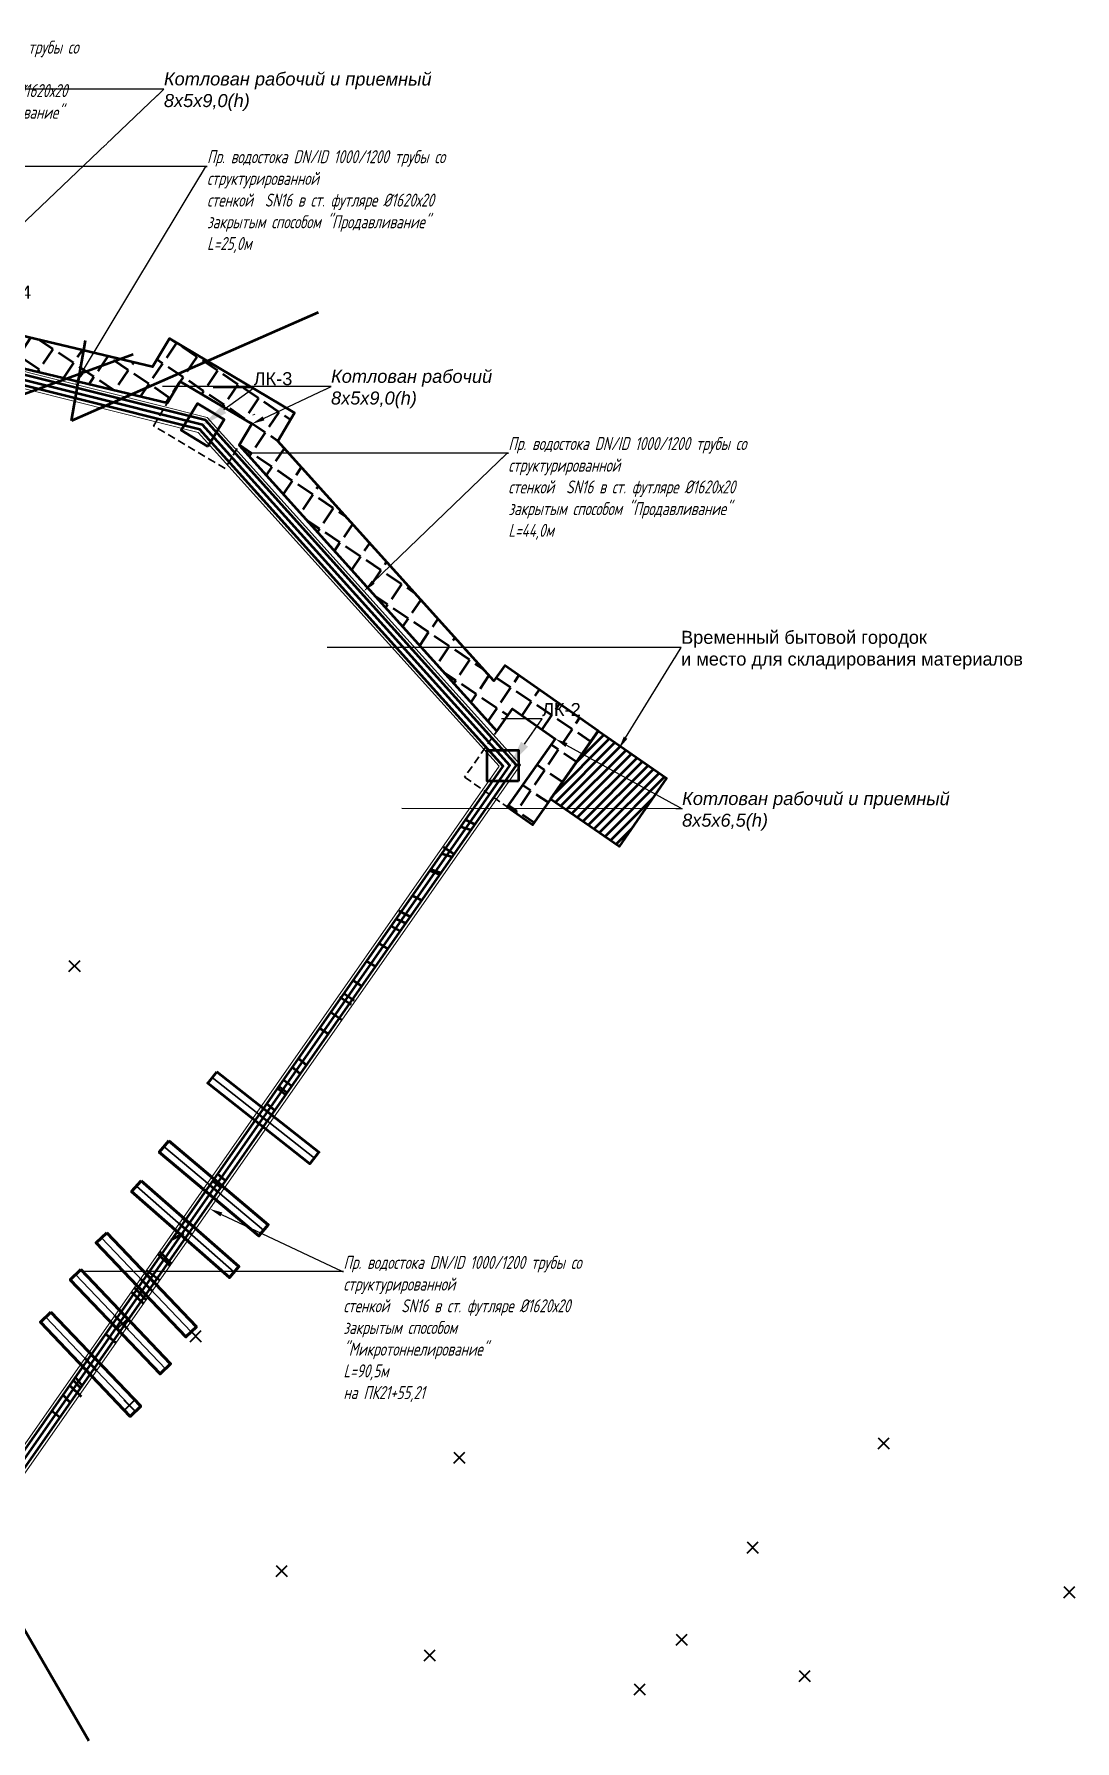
# Model space of a CAD drawing. Extents: x 8881 to 13607, y 7488 to 14019.
# Drawn here: x 11857.3 to 11957.2, y 8763 to 8926.9 of the extents above; entities that cross this region are included whole.
import ezdxf
from ezdxf import colors
from ezdxf.entities.mleader import LeaderData, LeaderLine
from ezdxf.math import Vec2, Vec3

# ---------------------------------------------------------------- set-up
doc = ezdxf.new("R2010")
doc.units = 0
doc.linetypes.add('DASHED2', pattern=[0.375, 0.25, -0.125])
doc.layers.add('__К2', color=7, linetype='Continuous')
doc.layers.add('_PSM_EXIST_COMMS', color=7, linetype='Continuous', plot=False)
doc.layers.add('_ПК424+65.34_Водопровод', color=5, linetype='Continuous', lineweight=30, true_color=0x0000ff)
doc.layers.add('Пакеты усиления', color=7, linetype='Continuous', lineweight=20, true_color=0x0414fb)
doc.layers.add('_ПОС1', color=6, linetype='Continuous', true_color=0xff00ff)
doc.layers.add('Кресты', color=1, linetype='Continuous', lineweight=40)
doc.styles.get("Standard").update_dxf_attribs({"font": 'arial.ttf'})
doc.styles.add('СПДС', font='spds.shx', dxfattribs={"width": 0.9, "oblique": 15, "height": 2.5})
doc.linetypes.add('пути', pattern='A,3.81,[130,ltypeshp.shx,S=6.35,R=0,X=0,Y=0],3.81', length=7.62)

# ---------------------------------------------------------------- blocks, each defined once
blk = doc.blocks.new('*U187')
at = {"layer": 'Пакеты усиления', "linetype": 'пути', "lineweight": 30, "ltscale": 0.15, "transparency": 33554687}
blk.add_line((-5.75, 11.71), (5.27, -10.74), dxfattribs=at)
at = {"layer": 'Пакеты усиления', "color": 200, "lineweight": 60, "true_color": 0xad03fc, "transparency": 33554687}
blk.add_lwpolyline([(4.01, -11.35), (-7, 11.09), (-4.49, 12.32), (6.53, -10.12)], close=True, dxfattribs=at)

msp = doc.modelspace()

# ---------------------------------------------------------------- linework, layer by layer
at = {"color": 7, "lineweight": 9}
for points in [[(11850.47, 8783.09), (11901.93, 8856.58), (11873.02, 8888.64), (11848.96, 8894.68), (11805.67, 8901.45), (11804.95, 8909.37)], [(11851.79, 8782.17), (11903.97, 8856.7), (11873.88, 8890.08), (11849.28, 8896.24), (11807.15, 8902.84), (11806.54, 8909.52)]]:
    msp.add_lwpolyline(points, dxfattribs=at)
at = {"color": 30, "lineweight": 50, "true_color": 0xff7f00}
for points in [[(11850.72, 8782.92), (11902.32, 8856.6), (11873.18, 8888.91), (11849.02, 8894.97), (11805.94, 8901.71), (11805.25, 8909.4)], [(11851.54, 8782.35), (11903.59, 8856.68), (11873.72, 8889.81), (11849.22, 8895.95), (11806.87, 8902.58), (11806.24, 8909.49)]]:
    msp.add_lwpolyline(points, dxfattribs=at)
for points in [[(11873.96, 8887.3), (11871.39, 8888.85), (11872.95, 8891.42), (11875.51, 8889.87)], [(11903.78, 8855.14), (11900.78, 8855.14), (11900.78, 8858.14), (11903.78, 8858.14)]]:
    msp.add_lwpolyline(points, close=True, dxfattribs=at)
at = {"layer": '__К2', "color": 5, "lineweight": 50}
msp.add_lwpolyline([(11851.13, 8782.63), (11902.95, 8856.64), (11873.45, 8889.36), (11849.12, 8895.46), (11806.41, 8902.15), (11805.74, 8909.44)], dxfattribs=at)
at = {"layer": '_PSM_EXIST_COMMS', "color": 6, "lineweight": 50}
for points in [[(11884.55, 8900.16), (11860.86, 8889.76)], [(11860.86, 8889.76), (11862.2, 8897.48)], [(11854.33, 8891.62), (11866.78, 8896.17)], [(11899.22, 8850.44), (11898.23, 8850.76)], [(11899.6, 8850.98), (11898.69, 8851.43)], [(11896.43, 8848.2), (11897.42, 8847.87)], [(11897.62, 8848.14), (11896.58, 8848.82)], [(11895.28, 8846.56), (11896.24, 8846.18)], [(11895.37, 8846.68), (11896.34, 8846.33)], [(11894.49, 8843.68), (11893.59, 8844.14)], [(11893.4, 8842.12), (11892.32, 8842.65)], [(11891.54, 8841.21), (11892.43, 8840.74)], [(11892.04, 8841.93), (11892.97, 8841.51)], [(11890.39, 8839.57), (11891.24, 8839.04)], [(11890.05, 8837.34), (11889.2, 8837.86)], [(11887.89, 8836), (11888.73, 8835.45)], [(11886.63, 8834.42), (11887.71, 8833.69)], [(11886.93, 8834.83), (11888, 8834.09)], [(11885.76, 8832.96), (11886.83, 8832.22)], [(11885.52, 8830.87), (11884.68, 8831.42)], [(11882.83, 8827.04), (11882.05, 8827.67)], [(11883.42, 8827.87), (11882.64, 8828.5)], [(11882, 8825.84), (11881.2, 8826.44)], [(11881.41, 8825.01), (11880.63, 8825.63)], [(11881.57, 8825.22), (11880.77, 8825.83)], [(11878.88, 8823.14), (11879.66, 8822.51)], [(11880.38, 8823.53), (11879.6, 8824.16)], [(11862.53, 8762.97), (11829.31, 8820.26)], [(11874.15, 8816.34), (11874.9, 8815.71)], [(11875.18, 8816.1), (11874.39, 8816.72)], [(11875.62, 8816.79), (11874.88, 8817.43)], [(11872.77, 8812.14), (11871.51, 8813.14)], [(11870.46, 8811.11), (11871.64, 8811.72)], [(11872.38, 8811.59), (11871.18, 8812.67)], [(11869.14, 8809.74), (11870.31, 8808.63)], [(11869.29, 8809.96), (11870.44, 8808.81)], [(11868.05, 8808.19), (11869.32, 8807.22)], [(11866.88, 8806.52), (11868.01, 8805.34)], [(11867.47, 8807.36), (11868.6, 8806.19)], [(11866.58, 8806.1), (11867.76, 8804.99)], [(11864.99, 8803.82), (11866.13, 8802.65)], [(11864.12, 8802.06), (11865.12, 8801.21)], [(11862.13, 8799.73), (11863.25, 8798.55)], [(11860.68, 8797.09), (11861.77, 8796.06)], [(11861.02, 8797.62), (11861.72, 8796.88)], [(11861.2, 8797.89), (11861.86, 8797.09)], [(11860.72, 8795.46), (11860.02, 8796.21)], [(11859.72, 8794.03), (11858.94, 8794.66)]]:
    msp.add_lwpolyline(points, dxfattribs=at)
at = {"layer": 'Кресты'}
for points in [[(11860.61, 8836.87), (11861.67, 8837.93)], [(11860.61, 8837.93), (11861.67, 8836.87)], [(11865.22, 8802.5), (11866.28, 8803.56)], [(11865.22, 8803.56), (11866.28, 8802.5)], [(11872.24, 8801.3), (11873.31, 8802.37)], [(11872.24, 8802.37), (11873.31, 8801.3)], [(11905.01, 8801.27), (11906.07, 8802.33)], [(11905.01, 8802.33), (11906.07, 8801.27)], [(11903.44, 8799.19), (11904.5, 8800.25)], [(11903.44, 8800.25), (11904.5, 8799.19)], [(11898.01, 8795.57), (11899.07, 8796.63)], [(11898.01, 8796.63), (11899.07, 8795.57)], [(11865.89, 8794.67), (11866.95, 8795.73)], [(11865.89, 8795.73), (11866.95, 8794.67)], [(11938.34, 8791.01), (11939.4, 8792.07)], [(11938.34, 8792.07), (11939.4, 8791.01)], [(11897.56, 8789.63), (11898.62, 8790.69)], [(11897.56, 8790.69), (11898.62, 8789.63)], [(11925.74, 8781.01), (11926.8, 8782.07)], [(11925.74, 8782.07), (11926.8, 8781.01)], [(11880.5, 8778.76), (11881.56, 8779.82)], [(11880.5, 8779.82), (11881.56, 8778.76)], [(11956.16, 8776.72), (11957.22, 8777.78)], [(11956.16, 8777.78), (11957.22, 8776.72)], [(11918.94, 8772.15), (11920, 8773.21)], [(11918.94, 8773.21), (11920, 8772.15)], [(11894.71, 8770.64), (11895.77, 8771.7)], [(11894.71, 8771.7), (11895.77, 8770.64)], [(11930.75, 8768.67), (11931.81, 8769.73)], [(11930.75, 8769.73), (11931.81, 8768.67)], [(11914.9, 8767.38), (11915.96, 8768.44)], [(11914.9, 8768.44), (11915.96, 8767.38)]]:
    msp.add_lwpolyline(points, dxfattribs=at)

# ---------------------------------------------------------------- block references
at = {"layer": '_ПК424+65.34_Водопровод', "transparency": 33554687}
for p, xscale, yscale, zscale, rotation in [((11879.06, 8822.99), 0.4999999999999998, 0.4999999999999998, 0.4999999999999998, 205.5606608141357), ((11874.31, 8816.21), 0.4999999999999999, 0.4999999999999999, 0.4999999999999999, 203.7408461557549), ((11871.58, 8812.3), 0.4999999999999998, 0.4999999999999998, 0.4999999999999998, 202.546225740896), ((11867.85, 8806.97), 0.4999999999999999, 0.4999999999999999, 0.4999999999999999, 197.4848617101061), ((11865.37, 8803.42), 0.4999999999999999, 0.4999999999999999, 0.4999999999999999, 197.4848617101061), ((11862.5, 8799.34), 0.4999999999999999, 0.4999999999999999, 0.4999999999999999, 197.4848617101061)]:
    msp.add_blockref('*U187', p, dxfattribs=dict(at, xscale=xscale, yscale=yscale, zscale=zscale, rotation=rotation))

# ---------------------------------------------------------------- leaders
at = {"layer": '_ПОС1', "color": 30, "lineweight": 18, "true_color": 0xff7f00, "transparency": 33554687}
ml = msp.add_multileader_mtext('Standard', dxfattribs=at)
ml.set_content('{\\C30;\\c32767;ЛК-4}', color=5)
ml.set_leader_properties()
ml.build(insert=Vec2(0, 0))
ml.multileader.update_dxf_attribs({"text_left_attachment_type": 6, "text_right_attachment_type": 6, "dogleg_length": 0, "arrow_head_size": 2.5})
ctx = ml.context
ctx.base_point, ctx.char_height, ctx.arrow_head_size, ctx.landing_gap_size, ctx.plane_origin = Vec3(11853.26, 8901.23), 1.25, 2.5, 0, Vec3(11929.86, 9331.15)
ctx.left_attachment, ctx.right_attachment = 6, 6
notes = []
notes.append((ctx, [(1, (1, 1, 0), (11853.26, 8901.23), (1, 0), 0, [(0, [(11849.12, 8895.46)], 0, [])])]))
ctx.mtext.insert, ctx.mtext.rotation, ctx.mtext.width, ctx.mtext.defined_height, ctx.mtext.flow_direction = Vec3(11853.26, 8902.73), 6.283185, 37.6219, 15.81, 5
ml = msp.add_multileader_mtext('Standard', dxfattribs=at)
ml.set_content('{\\C30;\\c32767;ЛК-3}', color=5)
ml.set_leader_properties()
ml.build(insert=Vec2(0, 0))
ml.multileader.update_dxf_attribs({"text_left_attachment_type": 6, "text_right_attachment_type": 6, "dogleg_length": 0, "arrow_head_size": 2.5})
ctx = ml.context
ctx.base_point, ctx.char_height, ctx.arrow_head_size, ctx.landing_gap_size, ctx.plane_origin = Vec3(11878.35, 8892.93), 1.25, 2.5, 0, Vec3(11952.26, 9321.46)
ctx.left_attachment, ctx.right_attachment = 6, 6
notes.append((ctx, [(1, (1, 1, 0), (11878.35, 8892.93), (1, 0), 0, [(0, [(11873.45, 8889.36)], 0, [])])]))
ctx.mtext.insert, ctx.mtext.rotation, ctx.mtext.width, ctx.mtext.defined_height, ctx.mtext.flow_direction = Vec3(11878.35, 8894.43), 6.283185, 37.6219, 15.81, 5
ml = msp.add_multileader_mtext('Standard', dxfattribs=at)
ml.set_content('{\\C30;\\c32767;ЛК-2}', color=5)
ml.set_leader_properties()
ml.build(insert=Vec2(0, 0))
ml.multileader.update_dxf_attribs({"text_left_attachment_type": 6, "text_right_attachment_type": 6, "dogleg_length": 0, "arrow_head_size": 2.5})
ctx = ml.context
ctx.base_point, ctx.char_height, ctx.arrow_head_size, ctx.landing_gap_size, ctx.plane_origin = Vec3(11906.05, 8861.15), 1.25, 2.5, 0, Vec3(11982.65, 9291.07)
ctx.left_attachment, ctx.right_attachment = 6, 6
notes.append((ctx, [(1, (1, 1, 0), (11906.05, 8861.15), (1, 0), 0, [(0, [(11902.95, 8856.64)], 0, [])])]))
ctx.mtext.insert, ctx.mtext.rotation, ctx.mtext.width, ctx.mtext.defined_height, ctx.mtext.flow_direction = Vec3(11906.05, 8862.65), 6.283185, 37.6219, 15.81, 5
ml = msp.add_multileader_mtext('Standard', dxfattribs=at)
ml.set_content('{\\C30;\\c32767;ЛК-1}', color=5)
ml.set_leader_properties()
ml.build(insert=Vec2(0, 0))
ml.multileader.update_dxf_attribs({"text_left_attachment_type": 6, "text_right_attachment_type": 6, "dogleg_length": 0, "arrow_head_size": 2.5})
ctx = ml.context
ctx.base_point, ctx.char_height, ctx.arrow_head_size, ctx.landing_gap_size, ctx.plane_origin = Vec3(11833.42, 8774.98), 1.25, 2.5, 0, Vec3(11906.64, 9204.9)
ctx.left_attachment, ctx.right_attachment = 6, 6
notes.append((ctx, [(0, (1, 1, 0), (11836.8, 8774.98), (-1, 0), 0, [(0, [(11851.13, 8782.63)], 0, [])])]))
ctx.mtext.insert, ctx.mtext.rotation, ctx.mtext.width, ctx.mtext.defined_height, ctx.mtext.flow_direction = Vec3(11833.42, 8776.48), 6.283185, 37.6219, 15.81, 5
for ctx, leaders in notes:
    for number, flags, end, landing, length, lines in leaders:
        leader = LeaderData()
        leader.index, (leader.has_last_leader_line, leader.has_dogleg_vector, leader.attachment_direction) = number, flags
        leader.last_leader_point, leader.dogleg_vector, leader.dogleg_length = Vec3(end), Vec3(landing), length
        for number, points, colour, breaks in lines:
            line = LeaderLine()
            line.index, line.vertices, line.color, line.breaks = number, Vec3.list(points), colors.encode_raw_color(colour), breaks
            leader.lines.append(line)
        ctx.leaders.append(leader)

# ---------------------------------------------------------------- next in the draw order: leaders
at = {"color": 30, "lineweight": 50, "true_color": 0xff7f00}
ml = msp.add_multileader_mtext('Standard', dxfattribs=at)
ml.set_content('{\\C30;\\c32767;Пр. водостока DN/ID 1000/1200 трубы со структурированной\\Pстенкой  SN16 в ст. футляре %%C1620х20 закрытым способом "Продавливание" L=25,0м}', color=(255, 130, 5), style='СПДС')
ml.set_leader_properties()
ml.build(insert=Vec2(0, 0))
ml.multileader.update_dxf_attribs({"text_left_attachment_type": 6, "text_right_attachment_type": 6, "dogleg_length": 0.1, "arrow_head_size": 1.25})
ctx = ml.context
ctx.base_point, ctx.char_height, ctx.arrow_head_size, ctx.landing_gap_size, ctx.plane_origin = Vec3(11873.87, 8914.19), 1.25, 1.25, 0, Vec3(11926.89, 9128.3)
ctx.left_attachment, ctx.right_attachment = 6, 6
notes = []
notes.append((ctx, [(1, (1, 1, 0), (11873.77, 8914.19), (1, 0), 0.1, [(0, [(11861.18, 8893.26)], 0, [])])]))
ctx.mtext.insert, ctx.mtext.rotation, ctx.mtext.width, ctx.mtext.defined_height, ctx.mtext.flow_direction = Vec3(11873.87, 8915.75), 6.283185, 24.9817, 7.9, 5
ctx.mtext.has_bg_fill, ctx.mtext.bg_color, ctx.mtext.bg_scale_factor, ctx.mtext.bg_transparency, ctx.mtext.use_window_bg_color = 1, -1027028792, 1.5, 0, 1
ml = msp.add_multileader_mtext('Standard', dxfattribs=at)
ml.set_content('{\\C30;\\c32767;Пр. водостока DN/ID 1000/1200 трубы со структурированной\\Pстенкой  SN16 в ст. футляре %%C1620х20 закрытым способом "Продавливание" L=44,0м}', color=(255, 130, 5), style='СПДС')
ml.set_leader_properties()
ml.build(insert=Vec2(0, 0))
ml.multileader.update_dxf_attribs({"text_left_attachment_type": 6, "text_right_attachment_type": 6, "dogleg_length": 0.1, "arrow_head_size": 1.25})
ctx = ml.context
ctx.base_point, ctx.char_height, ctx.arrow_head_size, ctx.landing_gap_size, ctx.plane_origin = Vec3(11902.81, 8886.64), 1.25, 1.25, 0, Vec3(11955.83, 9100.76)
ctx.left_attachment, ctx.right_attachment = 6, 6
notes.append((ctx, [(1, (1, 1, 0), (11902.71, 8886.64), (1, 0), 0.1, [(0, [(11888.93, 8873.39)], 0, [])])]))
ctx.mtext.insert, ctx.mtext.rotation, ctx.mtext.width, ctx.mtext.defined_height, ctx.mtext.flow_direction = Vec3(11902.81, 8888.2), 6.283185, 24.9817, 7.9, 5
ctx.mtext.has_bg_fill, ctx.mtext.bg_color, ctx.mtext.bg_scale_factor, ctx.mtext.bg_transparency, ctx.mtext.use_window_bg_color = 1, -1027028792, 1.5, 0, 1
ml = msp.add_multileader_mtext('Standard', dxfattribs=at)
ml.set_content('{\\C30;\\c32767;Пр. водостока DN/ID 1000/1200 трубы со структурированной\\Pстенкой  SN16 в ст. футляре %%C1620х20 закрытым способом "Микротоннелирование" \\PL=90,5м\\Pна ПК21+55,21}', color=(255, 130, 5), style='СПДС')
ml.set_leader_properties()
ml.build(insert=Vec2(0, 0))
ml.multileader.update_dxf_attribs({"text_left_attachment_type": 6, "text_right_attachment_type": 6, "dogleg_length": 0.1, "arrow_head_size": 1.25})
ctx = ml.context
ctx.base_point, ctx.char_height, ctx.arrow_head_size, ctx.landing_gap_size, ctx.plane_origin = Vec3(11886.97, 8808.05), 1.25, 1.25, 0, Vec3(11939.99, 9022.17)
ctx.left_attachment, ctx.right_attachment = 6, 6
notes.append((ctx, [(1, (1, 1, 0), (11886.87, 8808.05), (1, 0), 0.1, [(0, [(11874.12, 8814.07)], 0, [])])]))
ctx.mtext.insert, ctx.mtext.rotation, ctx.mtext.width, ctx.mtext.defined_height, ctx.mtext.flow_direction = Vec3(11886.97, 8809.55), 6.283185, 24.9817, 7.9, 5
ctx.mtext.has_bg_fill, ctx.mtext.bg_color, ctx.mtext.bg_scale_factor, ctx.mtext.bg_transparency, ctx.mtext.use_window_bg_color = 1, -1027028792, 1.5, 0, 1
at = {"layer": '_ПОС1', "color": 6, "lineweight": 18, "true_color": 0xf50aed, "transparency": 33554687}
ml = msp.add_multileader_mtext('Standard', dxfattribs=at)
ml.set_content('{\\fArial|b0|i1|c204|p34;\\C256;\\c16711935;Котлован рабочий и приемный \\P8х5х6,5(h) }', color=5)
ml.set_leader_properties()
ml.build(insert=Vec2(0, 0))
ml.multileader.update_dxf_attribs({"text_left_attachment_type": 6, "text_right_attachment_type": 6, "dogleg_length": 0, "arrow_head_size": 1.25})
ctx = ml.context
ctx.base_point, ctx.char_height, ctx.arrow_head_size, ctx.landing_gap_size, ctx.plane_origin, ctx.plane_x_axis, ctx.plane_y_axis = Vec3(11919.5, 8852.49), 1.25, 1.25, 0, Vec3(11985.19, 8821.55), Vec3(1, -0.000771), Vec3(0.000771, 1)
ctx.left_attachment, ctx.right_attachment = 6, 6
notes.append((ctx, [(0, (1, 1, 0), (11919.5, 8852.49), (1, -0.000771), 0, [(0, [(11907.3, 8859.22)], 0, [])])]))
ctx.mtext.insert, ctx.mtext.text_direction, ctx.mtext.rotation, ctx.mtext.flow_direction = Vec3(11919.5, 8854.11), Vec3(1, -0.000771), 6.282415, 5
ctx.mtext.has_bg_fill, ctx.mtext.bg_color, ctx.mtext.bg_scale_factor, ctx.mtext.bg_transparency, ctx.mtext.use_window_bg_color = 1, -1023410167, 1.5, 0, 1
for ctx, leaders in notes:
    for number, flags, end, landing, length, lines in leaders:
        leader = LeaderData()
        leader.index, (leader.has_last_leader_line, leader.has_dogleg_vector, leader.attachment_direction) = number, flags
        leader.last_leader_point, leader.dogleg_vector, leader.dogleg_length = Vec3(end), Vec3(landing), length
        for number, points, colour, breaks in lines:
            line = LeaderLine()
            line.index, line.vertices, line.color, line.breaks = number, Vec3.list(points), colors.encode_raw_color(colour), breaks
            leader.lines.append(line)
        ctx.leaders.append(leader)

# ---------------------------------------------------------------- next in the draw order: hatches: boundary and pattern name
at = {"lineweight": 50, "true_color": 0x58ba48}
h = msp.add_hatch(dxfattribs=at)
h.set_pattern_fill('ANSI31', color=85, scale=0.2)
h.paths.add_polyline_path([(11911.43, 8859.99), (11918, 8855.43), (11913.45, 8848.86), (11906.87, 8853.41)])

# ---------------------------------------------------------------- next in the draw order: linework, layer by layer
at = {"color": 85, "lineweight": 50, "true_color": 0x58ba48}
msp.add_lwpolyline([(11911.43, 8859.99), (11918, 8855.43), (11913.45, 8848.86), (11906.87, 8853.41)], close=True, dxfattribs=at)
at = {"layer": '_ПОС1', "color": 6, "linetype": 'DASHED2', "lineweight": 30, "ltscale": 3, "true_color": 0xf50aed, "transparency": 33554687, "flags": 128}
for points in [[(11868.74, 8889.26), (11871.29, 8893.55), (11878.17, 8889.46), (11875.61, 8885.17)], [(11898.61, 8855.54), (11902.71, 8852.67), (11907.3, 8859.22), (11903.2, 8862.09)]]:
    msp.add_lwpolyline(points, close=True, dxfattribs=at)

# ---------------------------------------------------------------- next in the draw order: leaders
at = {"color": 30, "lineweight": 50, "true_color": 0xff7f00}
ml = msp.add_multileader_mtext('Standard', dxfattribs=at)
ml.set_content('{\\C30;\\c32767;Пр. водостока DN/ID 1000/1200 трубы со структурированной\\Pстенкой  SN16 в ст. футляре %%C1620х20 закрытым способом "Продавливание" L=43,0м}', color=(255, 130, 5), style='СПДС')
ml.set_leader_properties()
ml.build(insert=Vec2(0, 0))
ml.multileader.update_dxf_attribs({"text_left_attachment_type": 6, "text_right_attachment_type": 6, "dogleg_length": 0.1, "arrow_head_size": 1.25})
ctx = ml.context
ctx.base_point, ctx.char_height, ctx.arrow_head_size, ctx.landing_gap_size, ctx.plane_origin = Vec3(11838.66, 8924.71), 1.25, 1.25, 0, Vec3(11891.68, 9138.83)
ctx.left_attachment, ctx.right_attachment = 6, 6
notes = []
notes.append((ctx, [(1, (1, 1, 0), (11838.56, 8924.71), (1, 0), 0.1, [(0, [(11835.25, 8898.44)], 0, [])])]))
ctx.mtext.insert, ctx.mtext.rotation, ctx.mtext.width, ctx.mtext.defined_height, ctx.mtext.flow_direction = Vec3(11838.66, 8926.27), 6.283185, 24.9817, 7.9, 5
ctx.mtext.has_bg_fill, ctx.mtext.bg_color, ctx.mtext.bg_scale_factor, ctx.mtext.bg_transparency, ctx.mtext.use_window_bg_color = 1, -1027028792, 1.5, 0, 1
for ctx, leaders in notes:
    for number, flags, end, landing, length, lines in leaders:
        leader = LeaderData()
        leader.index, (leader.has_last_leader_line, leader.has_dogleg_vector, leader.attachment_direction) = number, flags
        leader.last_leader_point, leader.dogleg_vector, leader.dogleg_length = Vec3(end), Vec3(landing), length
        for number, points, colour, breaks in lines:
            line = LeaderLine()
            line.index, line.vertices, line.color, line.breaks = number, Vec3.list(points), colors.encode_raw_color(colour), breaks
            leader.lines.append(line)
        ctx.leaders.append(leader)

# ---------------------------------------------------------------- next in the draw order: leaders
at = {"layer": '_ПОС1', "color": 6, "lineweight": 18, "true_color": 0xf50aed, "transparency": 33554687}
ml = msp.add_multileader_mtext('Standard', dxfattribs=at)
ml.set_content('{\\fArial|b0|i1|c204|p34;\\C256;\\c16711935;Котлован рабочий и приемный \\P8х5х9,0(h) }', color=5)
ml.set_leader_properties()
ml.build(insert=Vec2(0, 0))
ml.multileader.update_dxf_attribs({"text_left_attachment_type": 6, "text_right_attachment_type": 6, "dogleg_length": 0, "arrow_head_size": 1.25})
ctx = ml.context
ctx.base_point, ctx.char_height, ctx.arrow_head_size, ctx.landing_gap_size, ctx.plane_origin, ctx.plane_x_axis, ctx.plane_y_axis = Vec3(11869.73, 8921.61), 1.25, 1.25, 0, Vec3(11940.17, 8887.84), Vec3(1, -0.000771), Vec3(0.000771, 1)
ctx.left_attachment, ctx.right_attachment = 6, 6
notes = []
notes.append((ctx, [(0, (1, 1, 0), (11869.73, 8921.61), (1, -0.000771), 0, [(0, [(11845.66, 8898.67)], 0, [])])]))
ctx.mtext.insert, ctx.mtext.text_direction, ctx.mtext.rotation, ctx.mtext.flow_direction = Vec3(11869.73, 8923.23), Vec3(1, -0.000771), 6.282415, 5
ctx.mtext.has_bg_fill, ctx.mtext.bg_color, ctx.mtext.bg_scale_factor, ctx.mtext.bg_transparency, ctx.mtext.use_window_bg_color = 1, -1023410167, 1.5, 0, 1
ml = msp.add_multileader_mtext('Standard', dxfattribs=at)
ml.set_content('{\\fArial|b0|i1|c204|p34;\\C256;\\c16711935;Котлован рабочий \\P8х5х9,0(h) }', color=5)
ml.set_leader_properties()
ml.build(insert=Vec2(0, 0))
ml.multileader.update_dxf_attribs({"text_left_attachment_type": 6, "text_right_attachment_type": 6, "dogleg_length": 0, "arrow_head_size": 1.25})
ctx = ml.context
ctx.base_point, ctx.char_height, ctx.arrow_head_size, ctx.landing_gap_size, ctx.plane_origin, ctx.plane_x_axis, ctx.plane_y_axis = Vec3(11885.78, 8893.04), 1.25, 1.25, 0, Vec3(11956.23, 8859.27), Vec3(1, -0.000771), Vec3(0.000771, 1)
ctx.left_attachment, ctx.right_attachment = 6, 6
notes.append((ctx, [(0, (1, 1, 0), (11885.78, 8893.04), (1, -0.000771), 0, [(0, [(11878.17, 8889.46)], 0, [])])]))
ctx.mtext.insert, ctx.mtext.text_direction, ctx.mtext.rotation, ctx.mtext.flow_direction = Vec3(11885.78, 8894.66), Vec3(1, -0.000771), 6.282415, 5
ctx.mtext.has_bg_fill, ctx.mtext.bg_color, ctx.mtext.bg_scale_factor, ctx.mtext.bg_transparency, ctx.mtext.use_window_bg_color = 1, -1023410167, 1.5, 0, 1
for ctx, leaders in notes:
    for number, flags, end, landing, length, lines in leaders:
        leader = LeaderData()
        leader.index, (leader.has_last_leader_line, leader.has_dogleg_vector, leader.attachment_direction) = number, flags
        leader.last_leader_point, leader.dogleg_vector, leader.dogleg_length = Vec3(end), Vec3(landing), length
        for number, points, colour, breaks in lines:
            line = LeaderLine()
            line.index, line.vertices, line.color, line.breaks = number, Vec3.list(points), colors.encode_raw_color(colour), breaks
            leader.lines.append(line)
        ctx.leaders.append(leader)

# ---------------------------------------------------------------- next in the draw order: hatches: boundary and pattern name
at = {"lineweight": 50, "true_color": 0x4554a5}
h = msp.add_hatch(dxfattribs=at)
h.set_pattern_fill('ANGLE', color=175, scale=0.34, angle=146)
h.set_pattern_definition([(146, (0, 0), (-1.32802723, -1.96888133), [1.7272, -0.6477]), (236, (0, 0), (1.96888133, -1.32802723), [1.7272, -0.6477])])
h.paths.add_polyline_path([(11808.66, 8902.81), (11849.32, 8896.44), (11870.07, 8891.5), (11871.29, 8893.55), (11878.17, 8889.46), (11876.95, 8887.42), (11901.71, 8859.96), (11903.2, 8862.09), (11907.3, 8859.22), (11902.71, 8852.67), (11905.16, 8850.95), (11911.47, 8859.96), (11902.46, 8866.27), (11901.42, 8864.78), (11880.66, 8887.79), (11882.28, 8890.51), (11870.25, 8897.67), (11868.62, 8894.93), (11849.9, 8899.39), (11810.99, 8905.48), (11810.99, 8914.69), (11803.49, 8914.69), (11803.49, 8911.69), (11807.99, 8911.69), (11807.99, 8904.4), (11808.66, 8904.4)])

# ---------------------------------------------------------------- next in the draw order: linework, layer by layer
at = {"color": 175, "lineweight": 50, "true_color": 0x4554a5}
msp.add_lwpolyline([(11849.32, 8896.44), (11870.07, 8891.5), (11871.29, 8893.55), (11878.17, 8889.46), (11876.95, 8887.42), (11901.71, 8859.96), (11903.2, 8862.09), (11907.3, 8859.22), (11902.71, 8852.67), (11905.16, 8850.95), (11911.47, 8859.96), (11902.46, 8866.27), (11901.42, 8864.78), (11880.66, 8887.79), (11882.28, 8890.51), (11870.25, 8897.67), (11868.62, 8894.93), (11849.9, 8899.39)], dxfattribs=at)
at = {"lineweight": 50}
msp.add_lwpolyline([(11878.39, 8890.31), (11878.35, 8890.35)], dxfattribs=at)

# ---------------------------------------------------------------- next in the draw order: leaders
at = {"layer": '_ПОС1', "color": 6, "lineweight": 18, "true_color": 0xf50aed, "transparency": 33554687}
ml = msp.add_multileader_mtext('Standard', dxfattribs=at)
ml.set_content('{\\C6;\\c15534837;Временный бытовой городок\\Pи место для складирования материалов}', color=5)
ml.set_leader_properties()
ml.build(insert=Vec2(0, 0))
ml.multileader.update_dxf_attribs({"text_left_attachment_type": 6, "text_right_attachment_type": 6, "dogleg_length": 0, "arrow_head_size": 1.25})
ctx = ml.context
ctx.base_point, ctx.char_height, ctx.arrow_head_size, ctx.landing_gap_size, ctx.plane_origin = Vec3(11919.4, 8867.99), 1.25, 1.25, 0, Vec3(11913.42, 8858.26)
ctx.left_attachment, ctx.right_attachment = 6, 6
notes = []
notes.append((ctx, [(0, (1, 1, 0), (11919.4, 8867.99), (1, 0), 0, [(0, [(11913.42, 8858.26)], 0, [])])]))
ctx.mtext.insert, ctx.mtext.flow_direction = Vec3(11919.4, 8869.59), 5
ctx.mtext.has_bg_fill, ctx.mtext.bg_color, ctx.mtext.bg_scale_factor, ctx.mtext.bg_transparency, ctx.mtext.use_window_bg_color = 1, -1023410167, 1.5, 0, 1
for ctx, leaders in notes:
    for number, flags, end, landing, length, lines in leaders:
        leader = LeaderData()
        leader.index, (leader.has_last_leader_line, leader.has_dogleg_vector, leader.attachment_direction) = number, flags
        leader.last_leader_point, leader.dogleg_vector, leader.dogleg_length = Vec3(end), Vec3(landing), length
        for number, points, colour, breaks in lines:
            line = LeaderLine()
            line.index, line.vertices, line.color, line.breaks = number, Vec3.list(points), colors.encode_raw_color(colour), breaks
            leader.lines.append(line)
        ctx.leaders.append(leader)

doc.saveas('drawing.dxf')
